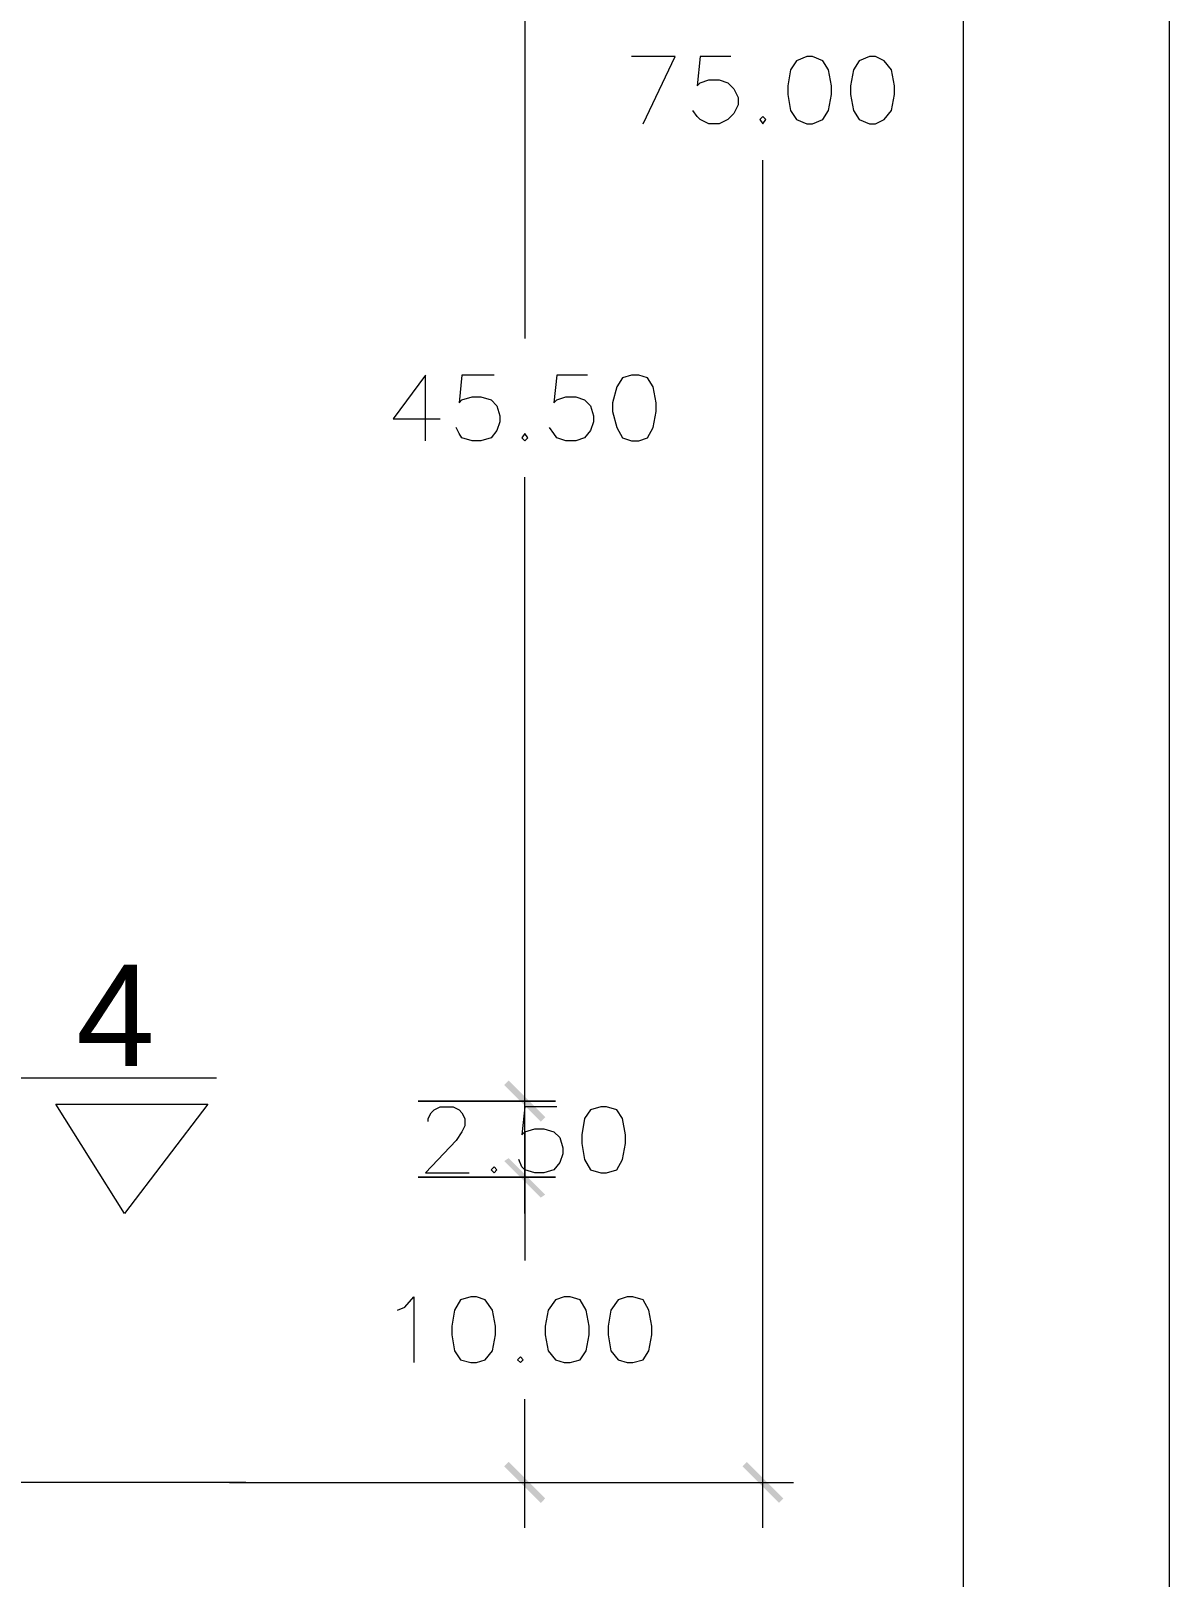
# Model space of a CAD drawing. Header units: inches. Extents: x 0.21 to 4.55, y 0.23 to 3.12.
# Drawn here: x 4.18 to 4.553, y 0.83 to 1.336 of the extents above; entities that cross this region are included whole.
import ezdxf

# ---------------------------------------------------------------- set-up
doc = ezdxf.new("R2010")
doc.units = ezdxf.units.IN
doc.header["$MEASUREMENT"] = 0
for name, color, linetype in [('PDF_0', 7, 'Continuous'), ('PDF_cotas', 7, 'Continuous'), ('PDF_MESA', 7, 'Continuous'), ('PDF_PIEZAS', 7, 'Continuous'), ('PDF_TEXTO', 7, 'Continuous')]:
    doc.layers.add(name, color=color, linetype=linetype)
doc.styles.add('PDF Arial', font='arial.ttf')

msp = doc.modelspace()

# ---------------------------------------------------------------- linework, layer by layer
at = {"layer": 'PDF_0', "lineweight": 5}
for points in [[(4.34144, 1.45523), (4.34144, 1.23546)], [(4.41948, 0.84572), (4.41948, 1.29388)], [(4.34144, 0.97069), (4.34144, 1.18998)], [(4.34144, 0.94866), (4.34144, 0.96063), (4.34144, 0.98553), (4.34144, 0.9975)], [(4.34144, 0.97548), (4.34144, 0.93334)], [(4.34144, 0.84572), (4.34144, 0.88785)], [(4.24999, 0.86056), (2.81407, 0.86056)], [(4.24472, 0.86056), (4.42954, 0.86056)], [(4.30649, 0.86056), (4.35149, 0.86056)]]:
    msp.add_lwpolyline(points, dxfattribs=at)
at = {"layer": 'PDF_0', "lineweight": 13}
for points in [[(4.38022, 1.30585), (4.39076, 1.32787), (4.37639, 1.32787)], [(4.40895, 1.32787), (4.3989, 1.32787), (4.39794, 1.3183), (4.3989, 1.31925), (4.40177, 1.32021), (4.40512, 1.32021), (4.40799, 1.31925), (4.40991, 1.31734), (4.41134, 1.31447), (4.41134, 1.31207), (4.40991, 1.3092), (4.40799, 1.30728), (4.40512, 1.30585), (4.40177, 1.30585), (4.3989, 1.30728), (4.39794, 1.30824), (4.3965, 1.31016)], [(4.30888, 1.20195), (4.30888, 1.22349), (4.29835, 1.20913), (4.31367, 1.20913)], [(4.33138, 1.22349), (4.32085, 1.22349), (4.31989, 1.2144), (4.32085, 1.21535), (4.3242, 1.21631), (4.32708, 1.21631), (4.33043, 1.21535), (4.33234, 1.21344), (4.3333, 1.21009), (4.3333, 1.20817), (4.33234, 1.2053), (4.33043, 1.20291), (4.32708, 1.20195), (4.3242, 1.20195), (4.32085, 1.20291), (4.31989, 1.20434), (4.31894, 1.20626)], [(4.36203, 1.22349), (4.35197, 1.22349), (4.35102, 1.2144), (4.35197, 1.21535), (4.35485, 1.21631), (4.3582, 1.21631), (4.36107, 1.21535), (4.36299, 1.21344), (4.36394, 1.21009), (4.36394, 1.20817), (4.36299, 1.2053), (4.36107, 1.20291), (4.3582, 1.20195), (4.35485, 1.20195), (4.35197, 1.20291), (4.35102, 1.20434), (4.34958, 1.20626)], [(4.30984, 0.97883), (4.30984, 0.97978), (4.3108, 0.9817), (4.31175, 0.98266), (4.31367, 0.98361), (4.31798, 0.98361), (4.31989, 0.98266), (4.32085, 0.9817), (4.32181, 0.97978), (4.32181, 0.97739), (4.32085, 0.97548), (4.31894, 0.9726), (4.30888, 0.96207), (4.32324, 0.96207)], [(4.35197, 0.98361), (4.34144, 0.98361), (4.34048, 0.97452), (4.34144, 0.97548), (4.34479, 0.97643), (4.34766, 0.97643), (4.35102, 0.97548), (4.35293, 0.97356), (4.35389, 0.97021), (4.35389, 0.96829), (4.35293, 0.96542), (4.35102, 0.96303), (4.34766, 0.96207), (4.34479, 0.96207), (4.34144, 0.96303), (4.34048, 0.96398), (4.33952, 0.96638)], [(4.29978, 0.91706), (4.30218, 0.91802), (4.30505, 0.92137), (4.30505, 0.89982)]]:
    msp.add_lwpolyline(points, dxfattribs=at)
for points in [[(4.43385, 1.32787), (4.4305, 1.32644), (4.42858, 1.32356), (4.42762, 1.3183), (4.42762, 1.31542), (4.42858, 1.31016), (4.4305, 1.30728), (4.43385, 1.30585), (4.43576, 1.30585), (4.43911, 1.30728), (4.44103, 1.31016), (4.44199, 1.31542), (4.44199, 1.3183), (4.44103, 1.32356), (4.43911, 1.32644), (4.43576, 1.32787)], [(4.45444, 1.32787), (4.45108, 1.32644), (4.44917, 1.32356), (4.44821, 1.3183), (4.44821, 1.31542), (4.44917, 1.31016), (4.45108, 1.30728), (4.45444, 1.30585), (4.45635, 1.30585), (4.45922, 1.30728), (4.46162, 1.31016), (4.46258, 1.31542), (4.46258, 1.3183), (4.46162, 1.32356), (4.45922, 1.32644), (4.45635, 1.32787)], [(4.41948, 1.30824), (4.41853, 1.30728), (4.41948, 1.30585), (4.42044, 1.30728)], [(4.37639, 1.22349), (4.37352, 1.22254), (4.3716, 1.21966), (4.37017, 1.2144), (4.37017, 1.21152), (4.3716, 1.20626), (4.37352, 1.20291), (4.37639, 1.20195), (4.37879, 1.20195), (4.38166, 1.20291), (4.38357, 1.20626), (4.38453, 1.21152), (4.38453, 1.2144), (4.38357, 1.21966), (4.38166, 1.22254), (4.37879, 1.22349)], [(4.34144, 1.20434), (4.34048, 1.20291), (4.34144, 1.20195), (4.3424, 1.20291)], [(4.36634, 0.98361), (4.36299, 0.98266), (4.36107, 0.97978), (4.36011, 0.97452), (4.36011, 0.97164), (4.36107, 0.96638), (4.36299, 0.96303), (4.36634, 0.96207), (4.36825, 0.96207), (4.3716, 0.96303), (4.37352, 0.96638), (4.37448, 0.97164), (4.37448, 0.97452), (4.37352, 0.97978), (4.3716, 0.98266), (4.36825, 0.98361)], [(4.33138, 0.96398), (4.33043, 0.96303), (4.33138, 0.96207), (4.33234, 0.96303)], [(4.32372, 0.92137), (4.32037, 0.92041), (4.31846, 0.91706), (4.3175, 0.91179), (4.3175, 0.90892), (4.31846, 0.90366), (4.32037, 0.90078), (4.32372, 0.89982), (4.32564, 0.89982), (4.32851, 0.90078), (4.33091, 0.90366), (4.33186, 0.90892), (4.33186, 0.91179), (4.33091, 0.91706), (4.32851, 0.92041), (4.32564, 0.92137)], [(4.35437, 0.92137), (4.35149, 0.92041), (4.3491, 0.91706), (4.34814, 0.91179), (4.34814, 0.90892), (4.3491, 0.90366), (4.35149, 0.90078), (4.35437, 0.89982), (4.35628, 0.89982), (4.35963, 0.90078), (4.36155, 0.90366), (4.36251, 0.90892), (4.36251, 0.91179), (4.36155, 0.91706), (4.35963, 0.92041), (4.35628, 0.92137)], [(4.37496, 0.92137), (4.37208, 0.92041), (4.36969, 0.91706), (4.36873, 0.91179), (4.36873, 0.90892), (4.36969, 0.90366), (4.37208, 0.90078), (4.37496, 0.89982), (4.37687, 0.89982), (4.38022, 0.90078), (4.38214, 0.90366), (4.38309, 0.90892), (4.38309, 0.91179), (4.38214, 0.91706), (4.38022, 0.92041), (4.37687, 0.92137)], [(4.34, 0.90174), (4.33905, 0.90078), (4.34, 0.89982), (4.34096, 0.90078)]]:
    msp.add_lwpolyline(points, close=True, dxfattribs=at)
at = {"layer": 'PDF_0', "lineweight": 5}
for points in [[(4.18774, 0.98457), (4.23754, 0.98457), (4.21025, 0.94866)], [(4.35149, 0.98553), (4.30649, 0.98553)], [(4.35149, 0.96063), (4.30649, 0.96063)]]:
    msp.add_lwpolyline(points, close=True, dxfattribs=at)
at = {"layer": 'PDF_0', "transparency": 33554559}
for points in [[(4.33617, 0.99223), (4.33474, 0.9908), (4.34814, 0.98026)], [(4.33617, 0.99223), (4.33474, 0.9908), (4.34814, 0.98026)], [(4.33474, 0.9908), (4.34814, 0.98026), (4.34671, 0.97883)], [(4.33474, 0.9908), (4.34814, 0.98026), (4.34671, 0.97883)], [(4.34814, 0.95489), (4.33474, 0.9659), (4.33617, 0.96686)], [(4.34814, 0.95489), (4.33474, 0.9659), (4.33617, 0.96686)], [(4.34671, 0.95393), (4.34814, 0.95489), (4.33474, 0.9659)], [(4.34671, 0.95393), (4.34814, 0.95489), (4.33474, 0.9659)], [(4.33617, 0.86727), (4.33474, 0.86583), (4.34814, 0.8553)], [(4.41422, 0.86727), (4.41278, 0.86583), (4.42619, 0.8553)], [(4.33474, 0.86583), (4.34814, 0.8553), (4.34671, 0.85386)], [(4.41278, 0.86583), (4.42619, 0.8553), (4.42475, 0.85386)]]:
    msp.add_solid(points, dxfattribs=at)
at = {"layer": 'PDF_cotas', "lineweight": 5}
msp.add_lwpolyline([(0.27308, 3.05395), (4.48508, 3.05395), (4.48508, 0.30132), (0.27308, 0.30132)], close=True, dxfattribs=at)
at = {"layer": 'PDF_MESA', "lineweight": 5}
msp.add_lwpolyline([(4.00676, 0.99319), (4.24041, 0.99319)], dxfattribs=at)
at = {"layer": 'PDF_PIEZAS', "lineweight": 5}
msp.add_lwpolyline([(0.20556, 3.12146), (4.55259, 3.12146), (4.55259, 0.23381), (0.20556, 0.23381)], close=True, dxfattribs=at)

# ---------------------------------------------------------------- texts
at = {"layer": 'PDF_TEXTO', "insert": (4.19445, 0.99702), "char_height": 0.03318, "attachment_point": 7, "style": 'PDF Arial'}
msp.add_mtext('4', dxfattribs=at)

doc.saveas('drawing.dxf')
